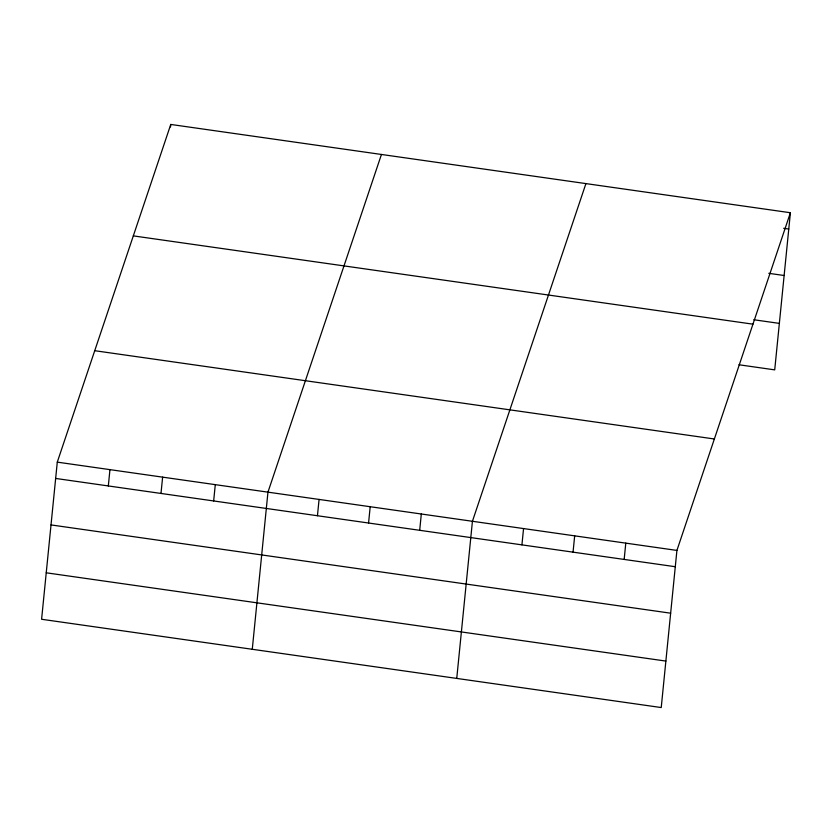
<?xml version="1.0" encoding="UTF-8"?>
<svg xmlns="http://www.w3.org/2000/svg" width="832" height="832" viewBox="0 0 832 832"><rect width="100%" height="100%" fill="white"/><g stroke="black" fill="none" stroke-linecap="round" stroke-linejoin="round"><path stroke-width="1.25" d="M57.283 462.134L41.6 619.268L661.232 707.554L676.915 550.42L790.4 212.732L170.768 124.446L57.283 462.134L676.915 550.42M108.326 485.94L109.949 469.643M170.518 126.953L170.768 124.446M160.992 493.449L162.625 477.142M213.658 500.947L215.29 484.65M252.273 649.282L267.956 492.149L381.441 154.461M317.45 515.736L319.072 499.439M368.566 523.016L370.198 506.719M419.692 530.306L421.314 513.999M456.747 678.423L472.43 521.29L585.926 183.591M521.924 544.866L523.557 528.57M573.05 552.146L574.673 535.85M624.166 559.437L625.789 543.13M790.4 212.732L774.717 369.866L738.93 364.759M783.661 228.301L788.778 229.029M768.799 273.322L784.139 275.506M753.792 319.748L779.355 323.388M133.318 235.882L752.95 324.168M94.734 350.698L714.366 438.984M55.661 478.442L675.282 566.717M51.022 524.919L670.644 613.194M46.238 572.801L665.87 661.076"/></g></svg>
